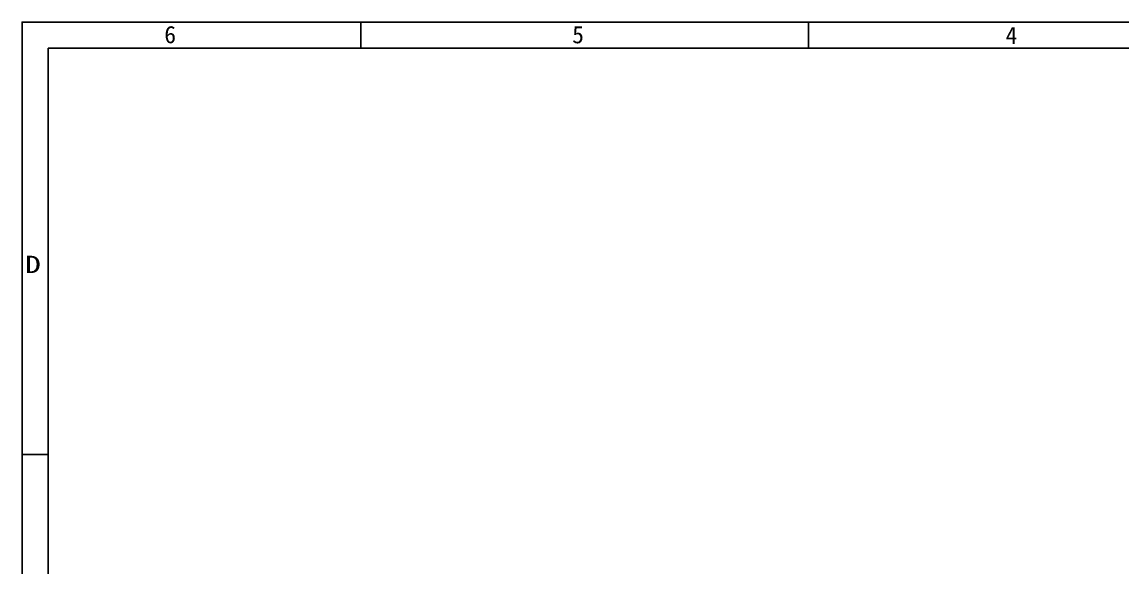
# Model space of a CAD drawing. Header units: millimetres. Extents: x 753 to 1632, y 352 to 973.
# Drawn here: x 752.7 to 1146.1, y 777.6 to 972.6 of the extents above; entities that cross this region are included whole.
import ezdxf
from ezdxf.enums import TextEntityAlignment as Align

# ---------------------------------------------------------------- set-up
doc = ezdxf.new("R2010")
doc.units = ezdxf.units.MM
doc.header["$LTSCALE"] = 30.734
doc.layers.add('TK', color=7, linetype='CONTINUOUS')
doc.styles.get("Standard").update_dxf_attribs({"font": 'txt', "width": 0.85})

msp = doc.modelspace()

# ---------------------------------------------------------------- linework, layer by layer
at = {"layer": 'TK', "color": 3}
for p, q in [((873.74387, 963.33176), (873.74387, 972.62441)), ((1033.75557, 963.33176), (1033.75557, 972.62441))]:
    msp.add_line(p, q, dxfattribs=at)
at = {"layer": 'TK', "color": 5, "linetype": 'ByBlock'}
for p, q in [((761.96633, 963.33176), (761.96633, 375.62424)), ((1622.42214, 963.33176), (761.96633, 963.33176))]:
    msp.add_line(p, q, dxfattribs=at)
at = {"layer": 'TK', "color": 3, "linetype": 'ByBlock', "ltscale": 5}
msp.add_line((761.96633, 818.17629), (752.67368, 818.17629), dxfattribs=at)
msp.add_lwpolyline([(1631.71478, 972.62441), (752.67368, 972.62441), (752.67368, 366.3316), (1631.71478, 366.3316)], close=True, dxfattribs=at)

# ---------------------------------------------------------------- texts
at = {"layer": 'TK', "color": 3, "linetype": 'ByBlock', "ltscale": 3}
for s, p in [('6', (805.61296, 965.04541)), ('5', (951.3699, 965.0227)), ('4', (1106.23345, 964.73451))]:
    msp.add_text(s, height=6.1951, dxfattribs=at).set_placement(p, align=Align.CENTER)
at = {"layer": 'TK', "color": 3, "linetype": 'ByBlock', "ltscale": 3, "width": 1.349163}
msp.add_text('D', height=6.1951, dxfattribs=at).set_placement((753.81377, 882.93135), (759.3859, 882.93135), align=Align.FIT)

doc.saveas('drawing.dxf')
